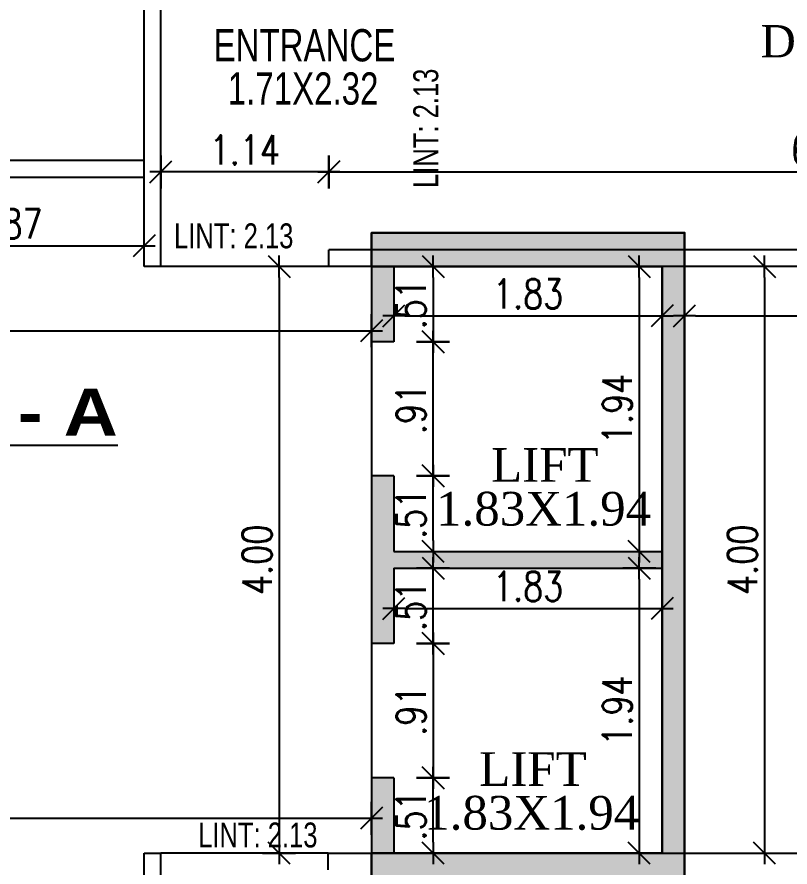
# Model space of a CAD drawing. Header units: inches. Extents: x 14331 to 14549, y 2557 to 2714.
# Drawn here: x 14397.56 to 14402.83, y 2592.51 to 2598.31 of the extents above; entities that cross this region are included whole.
import ezdxf
from ezdxf.enums import TextEntityAlignment as Align

# ---------------------------------------------------------------- set-up
doc = ezdxf.new("R2010")
doc.units = ezdxf.units.IN
doc.header["$LTSCALE"] = 0.25
doc.header["$MEASUREMENT"] = 0
doc.header["$PDMODE"] = 35
for name, color, linetype in [('dimension', 7, 'Continuous'), ('text', 7, 'Continuous'), ('text-large', 7, 'Continuous'), ('wall', 7, 'Continuous'), ('wall hatch', 7, 'Continuous'), ('walls', 7, 'Continuous'), ('WORK TEX', 6, 'Continuous')]:
    doc.layers.add(name, color=color, linetype=linetype)
doc.layers.add('P-COL', color=7, linetype='Continuous', lineweight=30)
doc.layers.add('P-COLHAT', color=8, linetype='Continuous', lineweight=25)
doc.styles.add('ARIAL', font='TIMES_0.TTF')
doc.styles.add('ARL', font='swisscl_0.ttf')
doc.styles.add('B', font='ARIBLK_0.TTF')
doc.styles.add('romans', font='romans.shx', dxfattribs={"width": 0.8})
doc.styles.add('TIME', font='TIMES_0.TTF')
doc.dimstyles.new('minitick-100', dxfattribs={"dimscale": 0.1, "dimtxt": 2, "dimasz": 0.75, "dimexe": 0.03125, "dimexo": 0.25, "dimgap": 0.5, "dimtad": 1, "dimzin": 4, "dimdsep": 46, "dimtxsty": 'romans', "dimblk1": 'MINITICK', "dimblk2": 'MINITICK', "dimsah": 1, "dimcen": 1, "dimse1": 1, "dimse2": 1, "dimclrd": 252, "dimclre": 256, "dimclrt": 256, "dimadec": 3, "dimazin": 0, "dimtfac": 0.8, "dimtix": 1, "dimtmove": 2, "dimatfit": 3, "dimfxl": 0, "dimtolj": 1, "dimtzin": 3, "dimarcsym": 0})

# ---------------------------------------------------------------- blocks, each defined once
blk = doc.blocks.new('BLC-A')
at = {"layer": 'P-COLHAT', "ltscale": 10}
blk.add_hatch(color=256, dxfattribs=at).paths.add_polyline_path([(6.2591, 3.5823), (8.2409, 3.5823), (8.2409, 7.5838), (6.2591, 7.5838), (6.2591, 7.8138), (8.3933, 7.8138), (8.3933, 3.3523), (6.2591, 3.3523)])
at = {"layer": 'P-COL', "ltscale": 10}
blk.add_lwpolyline([(6.2591, 3.5823), (8.2409, 3.5823), (8.2409, 7.5838), (6.2591, 7.5838), (6.2591, 7.8138), (8.3933, 7.8138), (8.3933, 3.3523), (6.2591, 3.3523)], close=True, dxfattribs=at)
blk = doc.blocks.new('MINITICK')
at = {"color": 7}
for p, q in [((1, 1), (-1, -1)), ((0, -1.5), (0, 1.5)), ((-1, 0), (1, 0))]:
    blk.add_line(p, q, dxfattribs=at)
blk = doc.blocks.new('*D92')
at = {"layer": 'Defpoints', "color": 0, "ltscale": 10, "transparency": 16777216}
for p in [(14396.5604, 2597.2162), (14398.4278, 2597.2162), (14398.4278, 2596.7463)]:
    blk.add_point(p, dxfattribs=at)
at = {"layer": 'dimension', "color": 252, "lineweight": -2, "ltscale": 10, "transparency": 16777216}
blk.add_line((14396.6354, 2596.7463), (14398.3528, 2596.7463), dxfattribs=at)
at = {"layer": 'dimension', "color": 252, "lineweight": -2, "ltscale": 10, "transparency": 16777216, "xscale": 0.07500000000000001, "yscale": 0.07500000000000001, "zscale": 0.07500000000000001, "rotation": 180}
blk.add_blockref('MINITICK', (14396.5604, 2596.7463), dxfattribs=at)
at = {"layer": 'dimension', "color": 252, "lineweight": -2, "ltscale": 10, "transparency": 16777216, "xscale": 0.07500000000000001, "yscale": 0.07500000000000001, "zscale": 0.07500000000000001}
blk.add_blockref('MINITICK', (14398.4278, 2596.7463), dxfattribs=at)
at = {"layer": 'dimension', "ltscale": 10, "transparency": 16777216, "insert": (14397.4941, 2596.8963), "char_height": 0.2, "attachment_point": 5, "style": 'romans'}
blk.add_mtext('\\A1;1.87', dxfattribs=at)
blk = doc.blocks.new('*D153')
at = {"layer": 'Defpoints', "color": 0, "ltscale": 10, "transparency": 16777216}
for p in [(14406.4689, 2597.2519), (14399.6854, 2596.7208), (14406.4689, 2596.7208)]:
    blk.add_point(p, dxfattribs=at)
at = {"layer": 'dimension', "color": 252, "lineweight": -2, "ltscale": 10, "transparency": 16777216}
blk.add_line((14399.7604, 2597.2519), (14406.3939, 2597.2519), dxfattribs=at)
at = {"layer": 'dimension', "color": 252, "lineweight": -2, "ltscale": 10, "transparency": 16777216, "xscale": 0.07500000000000001, "yscale": 0.07500000000000001, "zscale": 0.07500000000000001, "rotation": 180}
blk.add_blockref('MINITICK', (14399.6854, 2597.2519), dxfattribs=at)
at = {"layer": 'dimension', "color": 252, "lineweight": -2, "ltscale": 10, "transparency": 16777216, "xscale": 0.07500000000000001, "yscale": 0.07500000000000001, "zscale": 0.07500000000000001}
blk.add_blockref('MINITICK', (14406.4689, 2597.2519), dxfattribs=at)
at = {"layer": 'dimension', "ltscale": 10, "transparency": 16777216, "insert": (14403.0772, 2597.4019), "char_height": 0.2, "attachment_point": 5, "style": 'romans'}
blk.add_mtext('\\A1;6.78', dxfattribs=at)
blk = doc.blocks.new('*D154')
at = {"layer": 'Defpoints', "color": 0, "ltscale": 10, "transparency": 16777216}
for p in [(14398.5421, 2597.2519), (14398.5421, 2596.7208), (14399.6854, 2596.7208)]:
    blk.add_point(p, dxfattribs=at)
at = {"layer": 'dimension', "color": 252, "lineweight": -2, "ltscale": 10, "transparency": 16777216}
blk.add_line((14399.6104, 2597.2519), (14398.6171, 2597.2519), dxfattribs=at)
at = {"layer": 'dimension', "color": 252, "lineweight": -2, "ltscale": 10, "transparency": 16777216, "xscale": 0.07500000000000001, "yscale": 0.07500000000000001, "zscale": 0.07500000000000001, "rotation": 180}
blk.add_blockref('MINITICK', (14398.5421, 2597.2519), dxfattribs=at)
at = {"layer": 'dimension', "color": 252, "lineweight": -2, "ltscale": 10, "transparency": 16777216, "xscale": 0.07500000000000001, "yscale": 0.07500000000000001, "zscale": 0.07500000000000001}
blk.add_blockref('MINITICK', (14399.6854, 2597.2519), dxfattribs=at)
at = {"layer": 'dimension', "ltscale": 10, "transparency": 16777216, "insert": (14399.1137, 2597.4019), "char_height": 0.2, "attachment_point": 5, "style": 'romans'}
blk.add_mtext('\\A1;1.14', dxfattribs=at)
blk = doc.blocks.new('*D170')
at = {"layer": 'Defpoints', "color": 0, "ltscale": 10, "transparency": 16777216}
for p in [(14399.9784, 2594.1692), (14393.9522, 2593.91), (14399.9784, 2592.8433)]:
    blk.add_point(p, dxfattribs=at)
at = {"layer": 'dimension', "color": 252, "lineweight": -2, "ltscale": 10, "transparency": 16777216}
blk.add_line((14394.0272, 2592.8433), (14399.9034, 2592.8433), dxfattribs=at)
at = {"layer": 'dimension', "color": 252, "lineweight": -2, "ltscale": 10, "transparency": 16777216, "xscale": 0.07500000000000001, "yscale": 0.07500000000000001, "zscale": 0.07500000000000001, "rotation": 180}
blk.add_blockref('MINITICK', (14393.9522, 2592.8433), dxfattribs=at)
at = {"layer": 'dimension', "color": 252, "lineweight": -2, "ltscale": 10, "transparency": 16777216, "xscale": 0.07500000000000001, "yscale": 0.07500000000000001, "zscale": 0.07500000000000001}
blk.add_blockref('MINITICK', (14399.9784, 2592.8433), dxfattribs=at)
at = {"layer": 'dimension', "ltscale": 10, "transparency": 16777216, "insert": (14396.9653, 2592.9933), "char_height": 0.2, "attachment_point": 5, "style": 'romans'}
blk.add_mtext('\\A1;6.03', dxfattribs=at)
blk = doc.blocks.new('*D171')
at = {"layer": 'Defpoints', "color": 0, "ltscale": 10, "transparency": 16777216}
for p in [(14400.1308, 2596.3492), (14401.9601, 2596.3492), (14401.9601, 2596.2689)]:
    blk.add_point(p, dxfattribs=at)
at = {"layer": 'dimension', "color": 252, "lineweight": -2, "ltscale": 10, "transparency": 16777216}
blk.add_line((14400.2058, 2596.2689), (14401.8851, 2596.2689), dxfattribs=at)
at = {"layer": 'dimension', "color": 252, "lineweight": -2, "ltscale": 10, "transparency": 16777216, "xscale": 0.07500000000000001, "yscale": 0.07500000000000001, "zscale": 0.07500000000000001, "rotation": 180}
blk.add_blockref('MINITICK', (14400.1308, 2596.2689), dxfattribs=at)
at = {"layer": 'dimension', "color": 252, "lineweight": -2, "ltscale": 10, "transparency": 16777216, "xscale": 0.07500000000000001, "yscale": 0.07500000000000001, "zscale": 0.07500000000000001}
blk.add_blockref('MINITICK', (14401.9601, 2596.2689), dxfattribs=at)
at = {"layer": 'dimension', "ltscale": 10, "transparency": 16777216, "insert": (14401.0454, 2596.4189), "char_height": 0.2, "attachment_point": 5, "style": 'romans'}
blk.add_mtext('\\A1;1.83', dxfattribs=at)
blk = doc.blocks.new('*D172')
at = {"layer": 'Defpoints', "color": 0, "ltscale": 10, "transparency": 16777216}
for p in [(14401.5138, 2596.6065), (14401.5138, 2594.6629), (14401.8036, 2594.6629)]:
    blk.add_point(p, dxfattribs=at)
at = {"layer": 'dimension', "color": 252, "lineweight": -2, "ltscale": 10, "transparency": 16777216}
blk.add_line((14401.8036, 2596.5315), (14401.8036, 2594.7379), dxfattribs=at)
at = {"layer": 'dimension', "color": 252, "lineweight": -2, "ltscale": 10, "transparency": 16777216, "xscale": 0.07500000000000001, "yscale": 0.07500000000000001, "zscale": 0.07500000000000001}
for p, rotation in [((14401.8036, 2596.6065), 90), ((14401.8036, 2594.6629), 270)]:
    blk.add_blockref('MINITICK', p, dxfattribs=dict(at, rotation=rotation))
at = {"layer": 'dimension', "ltscale": 10, "transparency": 16777216, "insert": (14401.6536, 2595.6347), "char_height": 0.2, "attachment_point": 5, "rotation": 90, "style": 'romans'}
blk.add_mtext('\\A1;1.94', dxfattribs=at)
blk = doc.blocks.new('*D173')
at = {"layer": 'Defpoints', "color": 0, "ltscale": 10, "transparency": 16777216}
for p in [(14400.1308, 2594.5486), (14401.9601, 2594.5486), (14401.9601, 2594.2746)]:
    blk.add_point(p, dxfattribs=at)
at = {"layer": 'dimension', "color": 252, "lineweight": -2, "ltscale": 10, "transparency": 16777216}
blk.add_line((14400.2058, 2594.2746), (14401.8851, 2594.2746), dxfattribs=at)
at = {"layer": 'dimension', "color": 252, "lineweight": -2, "ltscale": 10, "transparency": 16777216, "xscale": 0.07500000000000001, "yscale": 0.07500000000000001, "zscale": 0.07500000000000001, "rotation": 180}
blk.add_blockref('MINITICK', (14400.1308, 2594.2746), dxfattribs=at)
at = {"layer": 'dimension', "color": 252, "lineweight": -2, "ltscale": 10, "transparency": 16777216, "xscale": 0.07500000000000001, "yscale": 0.07500000000000001, "zscale": 0.07500000000000001}
blk.add_blockref('MINITICK', (14401.9601, 2594.2746), dxfattribs=at)
at = {"layer": 'dimension', "ltscale": 10, "transparency": 16777216, "insert": (14401.0454, 2594.4246), "char_height": 0.2, "attachment_point": 5, "style": 'romans'}
blk.add_mtext('\\A1;1.83', dxfattribs=at)
blk = doc.blocks.new('*D174')
at = {"layer": 'Defpoints', "color": 0, "ltscale": 10, "transparency": 16777216}
for p in [(14401.6293, 2594.5486), (14401.6293, 2592.605), (14401.8036, 2592.605)]:
    blk.add_point(p, dxfattribs=at)
at = {"layer": 'dimension', "color": 252, "lineweight": -2, "ltscale": 10, "transparency": 16777216}
blk.add_line((14401.8036, 2594.4736), (14401.8036, 2592.68), dxfattribs=at)
at = {"layer": 'dimension', "color": 252, "lineweight": -2, "ltscale": 10, "transparency": 16777216, "xscale": 0.07500000000000001, "yscale": 0.07500000000000001, "zscale": 0.07500000000000001}
for p, rotation in [((14401.8036, 2594.5486), 90), ((14401.8036, 2592.605), 270)]:
    blk.add_blockref('MINITICK', p, dxfattribs=dict(at, rotation=rotation))
at = {"layer": 'dimension', "ltscale": 10, "transparency": 16777216, "insert": (14401.6536, 2593.5768), "char_height": 0.2, "attachment_point": 5, "rotation": 90, "style": 'romans'}
blk.add_mtext('\\A1;1.94', dxfattribs=at)
blk = doc.blocks.new('*D175')
at = {"layer": 'Defpoints', "color": 0, "ltscale": 10, "transparency": 16777216}
for p in [(14400.1308, 2596.6065), (14400.1308, 2596.092), (14400.3971, 2596.092)]:
    blk.add_point(p, dxfattribs=at)
at = {"layer": 'dimension', "color": 252, "lineweight": -2, "ltscale": 10, "transparency": 16777216}
blk.add_line((14400.3971, 2596.5315), (14400.3971, 2596.167), dxfattribs=at)
at = {"layer": 'dimension', "color": 252, "lineweight": -2, "ltscale": 10, "transparency": 16777216, "xscale": 0.07500000000000001, "yscale": 0.07500000000000001, "zscale": 0.07500000000000001}
for p, rotation in [((14400.3971, 2596.6065), 90), ((14400.3971, 2596.092), 270)]:
    blk.add_blockref('MINITICK', p, dxfattribs=dict(at, rotation=rotation))
at = {"layer": 'dimension', "ltscale": 10, "transparency": 16777216, "insert": (14400.2471, 2596.3492), "char_height": 0.2, "attachment_point": 5, "rotation": 90, "style": 'romans'}
blk.add_mtext('\\A1;.51', dxfattribs=at)
blk = doc.blocks.new('*D176')
at = {"layer": 'Defpoints', "color": 0, "ltscale": 10, "transparency": 16777216}
for p in [(14400.1308, 2596.092), (14400.3971, 2596.092), (14400.1308, 2595.1774)]:
    blk.add_point(p, dxfattribs=at)
at = {"layer": 'dimension', "color": 252, "lineweight": -2, "ltscale": 10, "transparency": 16777216}
blk.add_line((14400.3971, 2595.2524), (14400.3971, 2596.017), dxfattribs=at)
at = {"layer": 'dimension', "color": 252, "lineweight": -2, "ltscale": 10, "transparency": 16777216, "xscale": 0.07500000000000001, "yscale": 0.07500000000000001, "zscale": 0.07500000000000001}
for p, rotation in [((14400.3971, 2596.092), 90), ((14400.3971, 2595.1774), 270)]:
    blk.add_blockref('MINITICK', p, dxfattribs=dict(at, rotation=rotation))
at = {"layer": 'dimension', "ltscale": 10, "transparency": 16777216, "insert": (14400.2471, 2595.6347), "char_height": 0.2, "attachment_point": 5, "rotation": 90, "style": 'romans'}
blk.add_mtext('\\A1;.91', dxfattribs=at)
blk = doc.blocks.new('*D177')
at = {"layer": 'Defpoints', "color": 0, "ltscale": 10, "transparency": 16777216}
for p in [(14400.1308, 2595.1774), (14400.3971, 2595.1774), (14400.1308, 2594.6629)]:
    blk.add_point(p, dxfattribs=at)
at = {"layer": 'dimension', "color": 252, "lineweight": -2, "ltscale": 10, "transparency": 16777216}
blk.add_line((14400.3971, 2594.7379), (14400.3971, 2595.1024), dxfattribs=at)
at = {"layer": 'dimension', "color": 252, "lineweight": -2, "ltscale": 10, "transparency": 16777216, "xscale": 0.07500000000000001, "yscale": 0.07500000000000001, "zscale": 0.07500000000000001}
for p, rotation in [((14400.3971, 2595.1774), 90), ((14400.3971, 2594.6629), 270)]:
    blk.add_blockref('MINITICK', p, dxfattribs=dict(at, rotation=rotation))
at = {"layer": 'dimension', "ltscale": 10, "transparency": 16777216, "insert": (14400.2471, 2594.9201), "char_height": 0.2, "attachment_point": 5, "rotation": 90, "style": 'romans'}
blk.add_mtext('\\A1;.51', dxfattribs=at)
blk = doc.blocks.new('*D178')
at = {"layer": 'Defpoints', "color": 0, "ltscale": 10, "transparency": 16777216}
for p in [(14400.1308, 2594.5486), (14400.3971, 2594.5486), (14400.1308, 2594.0341)]:
    blk.add_point(p, dxfattribs=at)
at = {"layer": 'dimension', "color": 252, "lineweight": -2, "ltscale": 10, "transparency": 16777216}
blk.add_line((14400.3971, 2594.1091), (14400.3971, 2594.4736), dxfattribs=at)
at = {"layer": 'dimension', "color": 252, "lineweight": -2, "ltscale": 10, "transparency": 16777216, "xscale": 0.07500000000000001, "yscale": 0.07500000000000001, "zscale": 0.07500000000000001}
for p, rotation in [((14400.3971, 2594.5486), 90), ((14400.3971, 2594.0341), 270)]:
    blk.add_blockref('MINITICK', p, dxfattribs=dict(at, rotation=rotation))
at = {"layer": 'dimension', "ltscale": 10, "transparency": 16777216, "insert": (14400.2471, 2594.2913), "char_height": 0.2, "attachment_point": 5, "rotation": 90, "style": 'romans'}
blk.add_mtext('\\A1;.51', dxfattribs=at)
blk = doc.blocks.new('*D179')
at = {"layer": 'Defpoints', "color": 0, "ltscale": 10, "transparency": 16777216}
for p in [(14400.1308, 2594.0341), (14400.1308, 2593.1194), (14400.3971, 2593.1194)]:
    blk.add_point(p, dxfattribs=at)
at = {"layer": 'dimension', "color": 252, "lineweight": -2, "ltscale": 10, "transparency": 16777216}
blk.add_line((14400.3971, 2593.9591), (14400.3971, 2593.1944), dxfattribs=at)
at = {"layer": 'dimension', "color": 252, "lineweight": -2, "ltscale": 10, "transparency": 16777216, "xscale": 0.07500000000000001, "yscale": 0.07500000000000001, "zscale": 0.07500000000000001}
for p, rotation in [((14400.3971, 2594.0341), 90), ((14400.3971, 2593.1194), 270)]:
    blk.add_blockref('MINITICK', p, dxfattribs=dict(at, rotation=rotation))
at = {"layer": 'dimension', "ltscale": 10, "transparency": 16777216, "insert": (14400.2471, 2593.5768), "char_height": 0.2, "attachment_point": 5, "rotation": 90, "style": 'romans'}
blk.add_mtext('\\A1;.91', dxfattribs=at)
blk = doc.blocks.new('*D180')
at = {"layer": 'Defpoints', "color": 0, "ltscale": 10, "transparency": 16777216}
for p in [(14400.1308, 2593.1194), (14400.3971, 2593.1194), (14400.1308, 2592.605)]:
    blk.add_point(p, dxfattribs=at)
at = {"layer": 'dimension', "color": 252, "lineweight": -2, "ltscale": 10, "transparency": 16777216}
blk.add_line((14400.3971, 2592.68), (14400.3971, 2593.0444), dxfattribs=at)
at = {"layer": 'dimension', "color": 252, "lineweight": -2, "ltscale": 10, "transparency": 16777216, "xscale": 0.07500000000000001, "yscale": 0.07500000000000001, "zscale": 0.07500000000000001}
for p, rotation in [((14400.3971, 2593.1194), 90), ((14400.3971, 2592.605), 270)]:
    blk.add_blockref('MINITICK', p, dxfattribs=dict(at, rotation=rotation))
at = {"layer": 'dimension', "ltscale": 10, "transparency": 16777216, "insert": (14400.2471, 2592.8622), "char_height": 0.2, "attachment_point": 5, "rotation": 90, "style": 'romans'}
blk.add_mtext('\\A1;.51', dxfattribs=at)
blk = doc.blocks.new('*D181')
at = {"layer": 'Defpoints', "color": 0, "ltscale": 10, "transparency": 16777216}
for p in [(14408.4125, 2596.2689), (14402.1125, 2596.0732), (14408.4125, 2596.0732)]:
    blk.add_point(p, dxfattribs=at)
at = {"layer": 'dimension', "color": 252, "lineweight": -2, "ltscale": 10, "transparency": 16777216}
blk.add_line((14402.1875, 2596.2689), (14408.3375, 2596.2689), dxfattribs=at)
at = {"layer": 'dimension', "color": 252, "lineweight": -2, "ltscale": 10, "transparency": 16777216, "xscale": 0.07500000000000001, "yscale": 0.07500000000000001, "zscale": 0.07500000000000001, "rotation": 180}
blk.add_blockref('MINITICK', (14402.1125, 2596.2689), dxfattribs=at)
at = {"layer": 'dimension', "color": 252, "lineweight": -2, "ltscale": 10, "transparency": 16777216, "xscale": 0.07500000000000001, "yscale": 0.07500000000000001, "zscale": 0.07500000000000001}
blk.add_blockref('MINITICK', (14408.4125, 2596.2689), dxfattribs=at)
at = {"layer": 'dimension', "ltscale": 10, "transparency": 16777216, "insert": (14405.2625, 2596.4189), "char_height": 0.2, "attachment_point": 5, "style": 'romans'}
blk.add_mtext('\\A1;6.30', dxfattribs=at)
blk = doc.blocks.new('*D182')
at = {"layer": 'Defpoints', "color": 0, "ltscale": 10, "transparency": 16777216}
for p in [(14402.7829, 2596.6065), (14402.656, 2592.605), (14402.7829, 2592.605)]:
    blk.add_point(p, dxfattribs=at)
at = {"layer": 'dimension', "color": 252, "lineweight": -2, "ltscale": 10, "transparency": 16777216}
blk.add_line((14402.656, 2596.5315), (14402.656, 2592.68), dxfattribs=at)
at = {"layer": 'dimension', "color": 252, "lineweight": -2, "ltscale": 10, "transparency": 16777216, "xscale": 0.07500000000000001, "yscale": 0.07500000000000001, "zscale": 0.07500000000000001}
for p, rotation in [((14402.656, 2596.6065), 90), ((14402.656, 2592.605), 270)]:
    blk.add_blockref('MINITICK', p, dxfattribs=dict(at, rotation=rotation))
at = {"layer": 'dimension', "ltscale": 10, "transparency": 16777216, "insert": (14402.506, 2594.6057), "char_height": 0.2, "attachment_point": 5, "rotation": 90, "style": 'romans'}
blk.add_mtext('\\A1;4.00', dxfattribs=at)
blk = doc.blocks.new('*D183')
at = {"layer": 'Defpoints', "color": 0, "ltscale": 10, "transparency": 16777216}
for p in [(14399.9784, 2596.1679), (14393.9522, 2595.1776), (14399.9784, 2595.1774)]:
    blk.add_point(p, dxfattribs=at)
at = {"layer": 'dimension', "color": 252, "lineweight": -2, "ltscale": 10, "transparency": 16777216}
blk.add_line((14394.0272, 2596.1679), (14399.9034, 2596.1679), dxfattribs=at)
at = {"layer": 'dimension', "color": 252, "lineweight": -2, "ltscale": 10, "transparency": 16777216, "xscale": 0.07500000000000001, "yscale": 0.07500000000000001, "zscale": 0.07500000000000001, "rotation": 180}
blk.add_blockref('MINITICK', (14393.9522, 2596.1679), dxfattribs=at)
at = {"layer": 'dimension', "color": 252, "lineweight": -2, "ltscale": 10, "transparency": 16777216, "xscale": 0.07500000000000001, "yscale": 0.07500000000000001, "zscale": 0.07500000000000001}
blk.add_blockref('MINITICK', (14399.9784, 2596.1679), dxfattribs=at)
at = {"layer": 'dimension', "ltscale": 10, "transparency": 16777216, "insert": (14396.9653, 2596.3179), "char_height": 0.2, "attachment_point": 5, "style": 'romans'}
blk.add_mtext('\\A1;6.03', dxfattribs=at)
blk = doc.blocks.new('*D184')
at = {"layer": 'Defpoints', "color": 0, "ltscale": 10, "transparency": 16777216}
for p in [(14399.1137, 2596.6065), (14399.1137, 2592.605), (14399.3469, 2592.605)]:
    blk.add_point(p, dxfattribs=at)
at = {"layer": 'dimension', "color": 252, "lineweight": -2, "ltscale": 10, "transparency": 16777216}
blk.add_line((14399.3469, 2596.5315), (14399.3469, 2592.68), dxfattribs=at)
at = {"layer": 'dimension', "color": 252, "lineweight": -2, "ltscale": 10, "transparency": 16777216, "xscale": 0.07500000000000001, "yscale": 0.07500000000000001, "zscale": 0.07500000000000001}
for p, rotation in [((14399.3469, 2596.6065), 90), ((14399.3469, 2592.605), 270)]:
    blk.add_blockref('MINITICK', p, dxfattribs=dict(at, rotation=rotation))
at = {"layer": 'dimension', "ltscale": 10, "transparency": 16777216, "insert": (14399.1969, 2594.6057), "char_height": 0.2, "attachment_point": 5, "rotation": 90, "style": 'romans'}
blk.add_mtext('\\A1;4.00', dxfattribs=at)

msp = doc.modelspace()

# ---------------------------------------------------------------- hatches: boundary and pattern name
at = {"layer": 'wall hatch'}
h = msp.add_hatch(color=8, dxfattribs=at)
h.dxf.hatch_style = 1
h.paths.add_polyline_path([(14402.1125, 2596.7215), (14399.9784, 2596.7215), (14399.9784, 2596.6065), (14402.1125, 2596.6065)])
h = msp.add_hatch(color=8, dxfattribs=at)
h.dxf.hatch_style = 1
h.paths.add_polyline_path([(14400.1308, 2594.5486), (14401.9601, 2594.5486), (14401.9601, 2592.605), (14402.1125, 2592.605), (14402.1125, 2596.6065), (14401.9601, 2596.6065), (14401.9601, 2594.6629), (14400.1308, 2594.6629), (14400.1308, 2595.1774), (14399.9784, 2595.1774), (14399.9784, 2594.0341), (14400.1308, 2594.0341)])
h.paths.add_polyline_path([(14400.1308, 2596.6065), (14399.9784, 2596.6065), (14399.9784, 2596.092), (14400.1308, 2596.092)], flags=17)
h.paths.add_polyline_path([(14400.1308, 2593.1194), (14399.9784, 2593.1194), (14399.9784, 2592.605), (14400.1308, 2592.605)], flags=17)
h = msp.add_hatch(color=8, dxfattribs=at)
h.dxf.hatch_style = 1
h.paths.add_polyline_path([(14402.1125, 2592.605), (14399.9784, 2592.605), (14399.9784, 2592.49), (14402.1125, 2592.49)])

# ---------------------------------------------------------------- linework, layer by layer
at = {"layer": 'wall'}
for p, q in [((14396.5604, 2597.3306), (14398.4278, 2597.3306)), ((14396.5604, 2597.2162), (14398.4278, 2597.2162)), ((14399.9784, 2596.6065), (14399.9784, 2592.605)), ((14400.1308, 2596.6065), (14400.1308, 2596.092)), ((14401.9601, 2596.6065), (14401.9601, 2594.6629)), ((14402.1125, 2596.6065), (14402.1125, 2592.605)), ((14400.1308, 2596.092), (14399.9784, 2596.092)), ((14400.1308, 2595.1774), (14399.9784, 2595.1774)), ((14400.1308, 2595.1774), (14400.1308, 2594.6629)), ((14400.1308, 2594.6629), (14401.9601, 2594.6629)), ((14400.1308, 2594.5486), (14400.1308, 2594.0341)), ((14400.1308, 2594.5486), (14401.9601, 2594.5486)), ((14401.9601, 2594.5486), (14401.9601, 2592.605)), ((14400.1308, 2594.0341), (14399.9784, 2594.0341)), ((14400.1308, 2593.1194), (14399.9784, 2593.1194)), ((14400.1308, 2593.1194), (14400.1308, 2592.605)), ((14398.4278, 2588.318), (14398.4278, 2592.605)), ((14398.4278, 2592.605), (14398.5421, 2592.605)), ((14398.5421, 2590.7757), (14398.5421, 2592.605)), ((14399.6821, 2592.605), (14398.5421, 2592.605)), ((14399.6821, 2592.4906), (14399.6821, 2592.605)), ((14399.6821, 2592.605), (14408.4125, 2592.605))]:
    msp.add_line(p, q, dxfattribs=at)
at = {"layer": 'walls', "linetype": 'Continuous'}
for p, q in [((14398.4278, 2596.6065), (14398.4278, 2601.5614)), ((14398.5421, 2596.6065), (14398.5421, 2599.0455)), ((14406.4689, 2596.7208), (14399.6854, 2596.7208)), ((14399.6854, 2596.6065), (14399.6854, 2596.7208)), ((14398.5421, 2596.6065), (14398.4278, 2596.6065)), ((14399.6854, 2596.6065), (14398.5421, 2596.6065)), ((14408.4125, 2596.6065), (14399.6854, 2596.6065))]:
    msp.add_line(p, q, dxfattribs=at)

# ---------------------------------------------------------------- block references
at = {"layer": 'P-COLHAT'}
msp.add_blockref('BLC-A', (14393.7192, 2589.0226), dxfattribs=at)

# ---------------------------------------------------------------- texts
at = {"layer": 'text', "color": 1, "style": 'B'}
msp.add_text('%%UBLOCK - A', height=0.32, dxfattribs=at).set_placement((14395.6046, 2595.4523))
at = {"layer": 'text-large'}
for s, height, style, p in [('ENTRANCE', 0.22, 'ARL', (14399.5203, 2598.1153)), ('DRG. ROOM', 0.22, 'ARIAL', (14403.563, 2598.1429)), ('1.71X2.32', 0.22, 'ARL', (14399.5109, 2597.8202)), ('LIFT', 0.22992, 'TIME', (14401.1595, 2595.2526)), ('1.83X1.94', 0.22992, 'TIME', (14401.1508, 2594.9541)), ('LIFT', 0.22992, 'TIME', (14401.0787, 2593.1786)), ('1.83X1.94', 0.22992, 'TIME', (14401.07, 2592.8801))]:
    msp.add_text(s, height=height, dxfattribs=dict(at, style=style)).set_placement(p, align=Align.MIDDLE_CENTER)
at = {"layer": 'WORK TEX', "style": 'ARL'}
msp.add_text('LINT: 2.13', height=0.17, rotation=90, dxfattribs=at).set_placement((14400.3474, 2597.5489), align=Align.MIDDLE_CENTER)
for p in [(14399.038, 2596.8155), (14399.2023, 2592.7288)]:
    msp.add_text('LINT: 2.13', height=0.17, dxfattribs=at).set_placement(p, align=Align.MIDDLE_CENTER)

# ---------------------------------------------------------------- dimensions: what is measured, and where the dimension line sits
at = {"layer": 'dimension', "ltscale": 10}
for base, p1, p2, picture, middle in [((14398.5421, 2597.2519), (14399.6854, 2596.7208), (14398.5421, 2596.7208), '*D154', (14399.1137, 2597.4019)), ((14406.4689, 2597.2519), (14399.6854, 2596.7208), (14406.4689, 2596.7208), '*D153', (14403.0772, 2597.4019)), ((14398.4278, 2596.7463), (14396.5604, 2597.2162), (14398.4278, 2597.2162), '*D92', (14397.4941, 2596.8963)), ((14401.9601, 2596.2689), (14400.1308, 2596.3492), (14401.9601, 2596.3492), '*D171', (14401.0454, 2596.4189)), ((14408.4125, 2596.2689), (14402.1125, 2596.0732), (14408.4125, 2596.0732), '*D181', (14405.2625, 2596.4189)), ((14399.9784, 2596.1679), (14393.9522, 2595.1776), (14399.9784, 2595.1774), '*D183', (14396.9653, 2596.3179)), ((14401.9601, 2594.2746), (14400.1308, 2594.5486), (14401.9601, 2594.5486), '*D173', (14401.0454, 2594.4246)), ((14399.9784, 2592.8433), (14393.9522, 2593.91), (14399.9784, 2594.1692), '*D170', (14396.9653, 2592.9933))]:
    dim = msp.add_linear_dim(base=base, p1=p1, p2=p2, dimstyle='minitick-100', dxfattribs=at)
    dim.commit()
    dim.dimension.update_dxf_attribs({"geometry": picture, "text_midpoint": middle})
for base, p1, p2, picture, middle in [((14399.3469, 2592.605), (14399.1137, 2596.6065), (14399.1137, 2592.605), '*D184', (14399.1969, 2594.6057)), ((14400.3971, 2596.092), (14400.1308, 2596.6065), (14400.1308, 2596.092), '*D175', (14400.2471, 2596.3492)), ((14401.8036, 2594.6629), (14401.5138, 2596.6065), (14401.5138, 2594.6629), '*D172', (14401.6536, 2595.6347)), ((14402.656, 2592.605), (14402.7829, 2596.6065), (14402.7829, 2592.605), '*D182', (14402.506, 2594.6057)), ((14400.3971, 2596.092), (14400.1308, 2595.1774), (14400.1308, 2596.092), '*D176', (14400.2471, 2595.6347)), ((14400.3971, 2595.1774), (14400.1308, 2594.6629), (14400.1308, 2595.1774), '*D177', (14400.2471, 2594.9201)), ((14400.3971, 2594.5486), (14400.1308, 2594.0341), (14400.1308, 2594.5486), '*D178', (14400.2471, 2594.2913)), ((14401.8036, 2592.605), (14401.6293, 2594.5486), (14401.6293, 2592.605), '*D174', (14401.6536, 2593.5768)), ((14400.3971, 2593.1194), (14400.1308, 2594.0341), (14400.1308, 2593.1194), '*D179', (14400.2471, 2593.5768)), ((14400.3971, 2593.1194), (14400.1308, 2592.605), (14400.1308, 2593.1194), '*D180', (14400.2471, 2592.8622))]:
    dim = msp.add_linear_dim(base=base, p1=p1, p2=p2, angle=90, dimstyle='minitick-100', dxfattribs=at)
    dim.commit()
    dim.dimension.update_dxf_attribs({"geometry": picture, "text_midpoint": middle})

doc.saveas('drawing.dxf')
